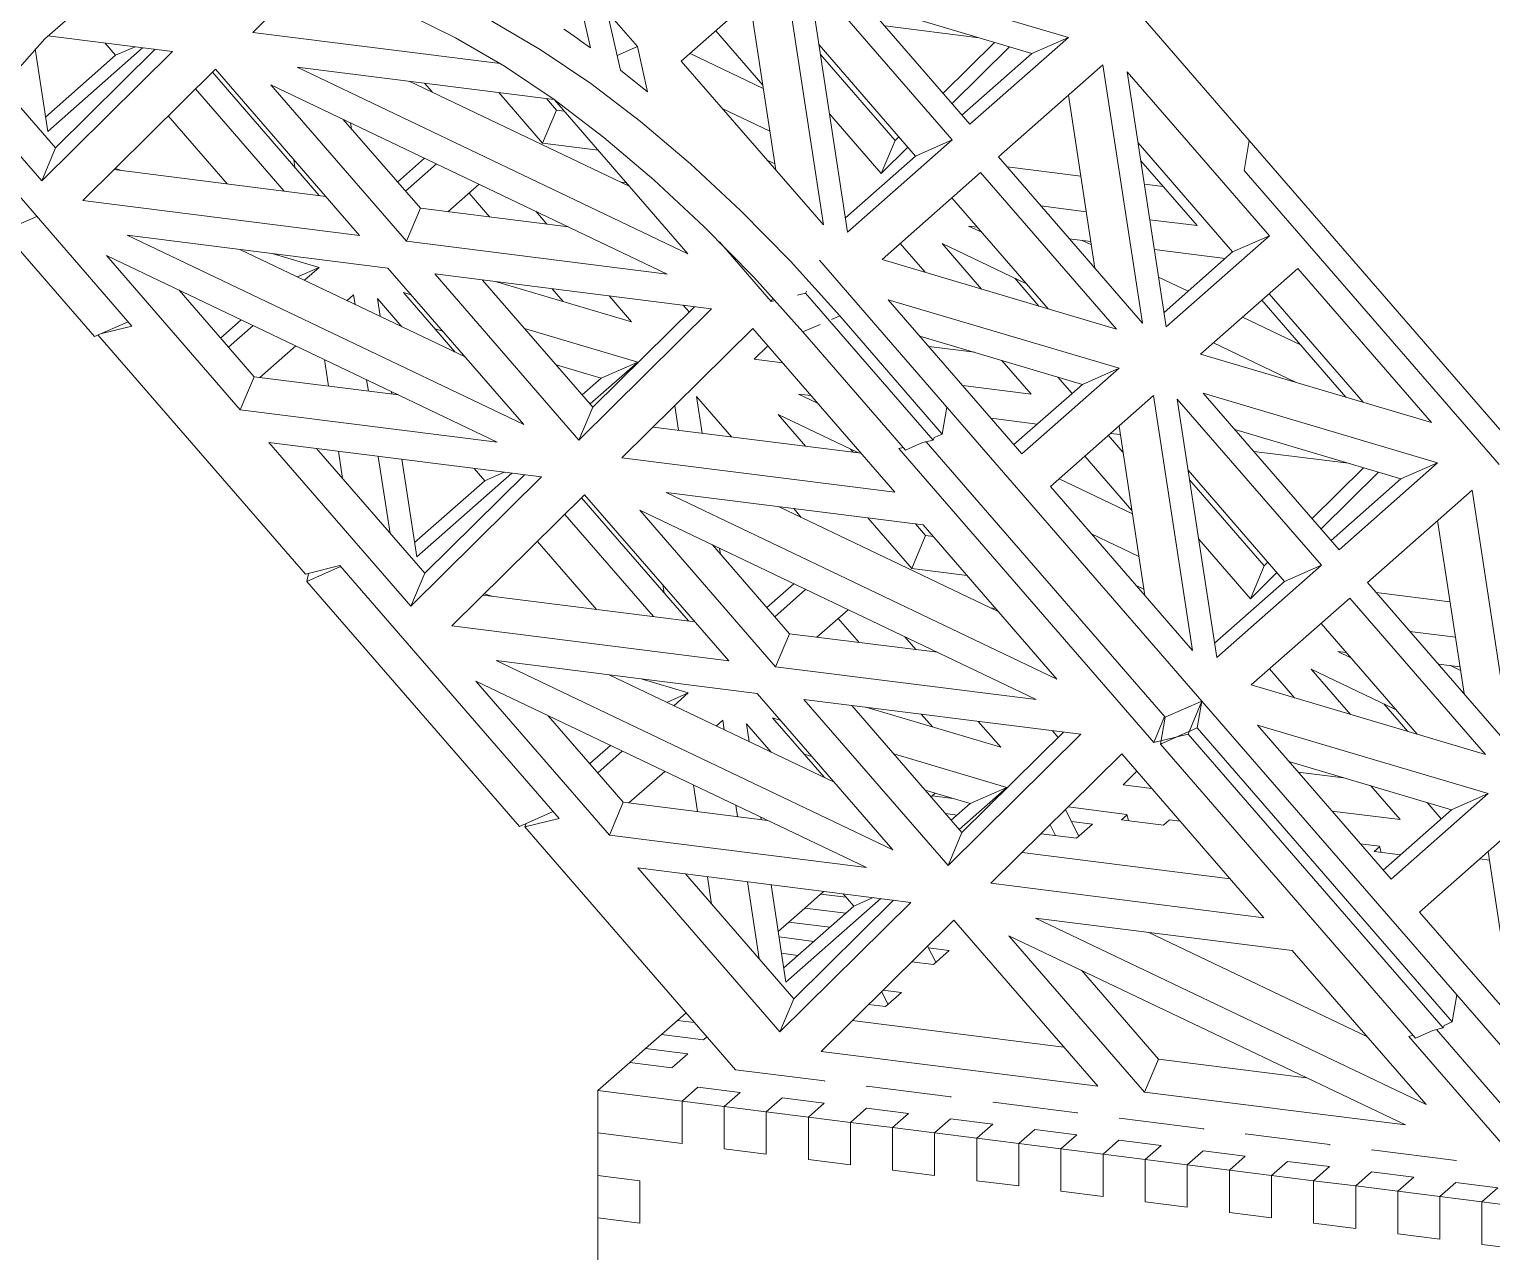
# Model space of a CAD drawing. Header units: millimetres. Extents: x 6136 to 7046, y 1563 to 2173.
# Drawn here: x 6929.38 to 6964.47, y 1675.51 to 1704.86 of the extents above; entities that cross this region are included whole.
import ezdxf

# ---------------------------------------------------------------- set-up
doc = ezdxf.new("R2010")
doc.units = ezdxf.units.MM
doc.header["$LTSCALE"] = 0.5
doc.layers.get('0').update_dxf_attribs({"color": 255})

# ---------------------------------------------------------------- blocks, each defined once
blk = doc.blocks.new('eiffel')
at = {"color": 3, "linetype": 'Continuous', "lineweight": 15}
for p, q in [((94.215, -157.352), (85.715, -147.554)), ((62.783, -151.99), (61.003, -153.75)), ((78.722, -151.675), (75.284, -154.707)), ((80.019, -160.166), (78.722, -151.675)), ((79.513, -151.796), (80.829, -160.407)), ((84.315, -157.332), (79.513, -151.796)), ((80.382, -151.596), (84.906, -156.811)), ((88.191, -153.914), (80.382, -151.596)), ((71.783, -152.15), (72.261, -154.263)), ((78.434, -158.339), (77.571, -152.69)), ((86.967, -154.452), (81.435, -152.81)), ((72.815, -153.062), (73.823, -154.224)), ((73.254, -155.006), (72.815, -153.062)), ((85.216, -153.932), (82.064, -153.535)), ((58.329, -154.385), (54.177, -153.862)), ((61.003, -153.75), (69.249, -154.789)), ((78.001, -155.504), (76.432, -153.695)), ((84.906, -156.811), (88.191, -153.914)), ((88.191, -153.914), (86.967, -154.452)), ((53.749, -154.298), (54.169, -157.048)), ((53.968, -158.698), (58.329, -154.385)), ((54.097, -156.571), (56.432, -154.511)), ((54.169, -157.048), (57.331, -154.259)), ((54.43, -157.598), (57.753, -154.313)), ((56.432, -154.511), (56.077, -154.101)), ((56.432, -154.511), (57.078, -154.227)), ((73.145, -154.522), (73.823, -154.224)), ((73.823, -154.224), (74.163, -155.728)), ((75.577, -154.449), (78.018, -155.615)), ((83.092, -157.87), (79.875, -154.161)), ((79.924, -154.484), (82.412, -157.352)), ((84.007, -155.775), (85.719, -154.082)), ((84.307, -156.121), (86.219, -154.23)), ((84.64, -156.505), (86.967, -154.452)), ((59.761, -154.979), (55.338, -159.352)), ((64.563, -160.515), (59.761, -154.979)), ((71.037, -155.986), (62.484, -154.909)), ((62.484, -154.909), (75.504, -161.126)), ((80.019, -160.166), (75.284, -154.707)), ((89.339, -154.827), (85.852, -157.902)), ((90.654, -163.438), (89.339, -154.827)), ((59.659, -155.08), (63.221, -159.187)), ((66.241, -155.382), (73.548, -158.871)), ((66.729, -155.443), (66.982, -155.736)), ((74.163, -155.728), (73.254, -155.006)), ((90.148, -155.067), (91.445, -163.559)), ((90.148, -155.067), (94.884, -160.527)), ((54.43, -157.598), (52.699, -155.602)), ((62.051, -159.04), (59.098, -155.635)), ((74.815, -161.806), (61.601, -155.496)), ((61.601, -155.496), (66.125, -160.711)), ((70.664, -157.443), (69.199, -155.755)), ((71.126, -156.343), (70.79, -155.955)), ((89.069, -161.611), (88.188, -155.842)), ((70.664, -157.443), (71.126, -156.343)), ((71.059, -156.001), (75.504, -161.126)), ((71.126, -156.343), (71.383, -156.376)), ((76.65, -156.282), (78.236, -157.04)), ((53.968, -158.698), (52.095, -156.539)), ((60.154, -158.801), (58.188, -156.535)), ((64.02, -156.651), (66.588, -159.611)), ((64.262, -156.767), (64.292, -156.965)), ((80.227, -156.466), (81.949, -158.452)), ((51.634, -157.379), (56.977, -163.539)), ((80.829, -160.407), (84.315, -157.332)), ((82.412, -157.352), (81.949, -158.452)), ((82.412, -157.352), (82.536, -157.229)), ((83.092, -157.87), (84.315, -157.332)), ((90.51, -157.433), (93.66, -161.065)), ((94.04, -158.353), (94.215, -157.352)), ((94.215, -157.352), (102.714, -167.151)), ((53.968, -158.698), (54.43, -157.598)), ((70.664, -157.443), (72.511, -157.676)), ((80.756, -159.93), (83.092, -157.87)), ((81.949, -158.452), (82.836, -157.575)), ((85.852, -157.902), (90.654, -163.438)), ((56.377, -158.325), (63.435, -159.214)), ((56.416, -158.287), (56.668, -158.362)), ((62.41, -158.252), (62.369, -157.986)), ((65.83, -158.738), (66.729, -157.945)), ((66.096, -159.045), (67.127, -158.135)), ((78.402, -158.128), (78.145, -158.005)), ((86.141, -158.235), (88.601, -158.545)), ((90.6, -158.027), (92.478, -160.191)), ((102.54, -168.151), (94.04, -158.353)), ((68.544, -158.812), (67.506, -159.727)), ((73.457, -158.767), (73.284, -158.745)), ((85.262, -158.423), (81.977, -161.319)), ((89.785, -163.638), (85.262, -158.423)), ((90.72, -158.812), (91.35, -158.891)), ((55.338, -159.352), (64.563, -160.515)), ((68.213, -159.103), (68.907, -159.904)), ((87.509, -162.962), (84.304, -159.267)), ((66.588, -159.611), (66.125, -160.711)), ((66.588, -159.611), (71.521, -160.233)), ((70.433, -159.713), (70.805, -160.143)), ((87.269, -159.535), (88.781, -159.726)), ((52.681, -160.376), (53.805, -159.882)), ((85.147, -160.24), (84.861, -160.204)), ((84.861, -160.204), (85.296, -160.411)), ((90.901, -159.993), (92.478, -160.191)), ((55.725, -163.886), (52.681, -160.376)), ((65.509, -161.606), (56.819, -160.511)), ((56.819, -160.511), (70.033, -166.821)), ((66.125, -160.711), (74.815, -161.806)), ((78.28, -162.723), (76.553, -160.732)), ((83.416, -161.747), (82.582, -160.786)), ((86.791, -162.134), (83.979, -160.791)), ((83.979, -160.791), (85.29, -162.303)), ((88.933, -160.716), (88.215, -160.626)), ((88.619, -160.677), (88.951, -160.835)), ((91.445, -163.559), (94.884, -160.527)), ((93.66, -161.065), (94.884, -160.527)), ((69.15, -167.408), (56.13, -161.191)), ((60.588, -166.33), (56.13, -161.191)), ((60.576, -160.984), (68.077, -164.566)), ((63.216, -161.585), (61.647, -161.119)), ((81.977, -161.319), (89.785, -163.638)), ((93.415, -161.281), (91.052, -160.984)), ((91.373, -163.082), (93.66, -161.065)), ((63.216, -161.585), (62.497, -161.901)), ((62.731, -162.013), (63.216, -161.585)), ((70.033, -166.821), (65.509, -161.606)), ((76.296, -162.965), (67.071, -161.802)), ((67.071, -161.802), (71.873, -167.338)), ((84.138, -166.239), (79.889, -161.34)), ((95.83, -161.617), (92.594, -164.472)), ((95.83, -161.617), (100.287, -166.756)), ((68.662, -162.003), (72.336, -166.238)), ((69.13, -162.062), (73.628, -163.397)), ((70.982, -162.295), (71.351, -162.721)), ((86.397, -161.946), (87.199, -162.87)), ((91.193, -161.906), (92.174, -162.375)), ((61.05, -165.23), (58.549, -162.346)), ((64.364, -162.498), (64.147, -162.689)), ((64.413, -162.816), (64.364, -162.498)), ((65.156, -162.619), (65.247, -163.214)), ((65.973, -163.561), (65.156, -162.619)), ((66.024, -162.419), (67.752, -164.411)), ((66.28, -162.495), (66.024, -162.419)), ((72.879, -162.534), (73.628, -163.397)), ((78.332, -162.6), (78.28, -162.723)), ((78.28, -162.723), (78.413, -162.69)), ((79.154, -162.507), (79.426, -162.44)), ((79.453, -162.375), (79.426, -162.44)), ((83.676, -167.339), (79.426, -162.44)), ((86.639, -167.798), (82.182, -162.659)), ((89.875, -164.944), (82.182, -162.659)), ((94.632, -162.674), (97.438, -165.91)), ((94.872, -162.462), (98.011, -166.08)), ((71.873, -167.338), (76.296, -162.965)), ((72.336, -166.238), (75.72, -162.892)), ((75.542, -163.067), (75.35, -162.845)), ((80.293, -163.316), (80.564, -163.197)), ((83.982, -167.137), (80.564, -163.197)), ((93.989, -163.241), (95.925, -164.166)), ((56.849, -163.392), (55.725, -163.886)), ((55.923, -163.799), (56.977, -163.539)), ((59.932, -163.94), (60.619, -163.334)), ((60.198, -164.247), (61.017, -163.524)), ((67.333, -163.709), (67.077, -163.632)), ((73.833, -164.737), (70.063, -163.618)), ((77.666, -163.619), (73.305, -167.932)), ((77.666, -163.619), (82.402, -169.078)), ((79.34, -163.735), (79.91, -163.484)), ((82.758, -167.675), (79.34, -163.735)), ((62.758, -171.807), (55.842, -163.834)), ((62.433, -164.201), (61.239, -165.253)), ((78.169, -164.199), (77.716, -164.647)), ((88.652, -165.482), (83.235, -163.873)), ((83.538, -164.223), (85.056, -164.414)), ((93.017, -164.098), (95.782, -165.418)), ((63.523, -165.541), (63.388, -164.657)), ((72.247, -166.136), (73.833, -164.737)), ((73.833, -164.737), (72.609, -165.275)), ((77.716, -164.647), (78.662, -164.767)), ((86.941, -165.81), (85.964, -164.684)), ((92.594, -164.472), (100.287, -166.756)), ((60.588, -166.33), (61.05, -165.23)), ((61.05, -165.23), (65.855, -165.835)), ((72.609, -165.275), (71.116, -164.832)), ((86.639, -167.798), (89.875, -164.944)), ((89.875, -164.944), (88.652, -165.482)), ((64.855, -165.709), (64.797, -165.329)), ((71.981, -165.829), (72.609, -165.275)), ((84.666, -165.523), (86.941, -165.81)), ((86.373, -167.491), (88.652, -165.482)), ((87.838, -165.24), (88.309, -165.784)), ((65.63, -165.728), (65.643, -165.808)), ((75.189, -167.011), (75.064, -166.192)), ((75.79, -165.89), (75.977, -167.11)), ((75.79, -165.89), (76.956, -167.234)), ((79.608, -165.857), (79.196, -165.806)), ((79.196, -165.806), (79.822, -166.105)), ((91.023, -165.856), (87.585, -168.889)), ((92.321, -174.348), (91.023, -165.856)), ((91.815, -165.977), (93.13, -174.588)), ((96.617, -171.513), (91.815, -165.977)), ((92.683, -165.777), (97.207, -170.993)), ((100.492, -168.096), (92.683, -165.777)), ((60.588, -166.33), (69.15, -167.408)), ((72.336, -166.238), (71.873, -167.338)), ((81.191, -167.767), (78.508, -166.486)), ((79.426, -167.545), (78.508, -166.486)), ((84.138, -166.239), (83.982, -167.137)), ((92.638, -176.037), (84.138, -166.239)), ((87.148, -166.807), (85.612, -166.614)), ((74.344, -166.904), (81.274, -167.778)), ((83.982, -167.137), (83.711, -167.257)), ((89.522, -167.181), (90.005, -167.739)), ((89.916, -167.156), (89.595, -167.116)), ((90.736, -172.521), (89.873, -166.871)), ((99.268, -168.634), (93.736, -166.991)), ((70.631, -168.567), (61.534, -167.421)), ((66.269, -172.88), (61.534, -167.421)), ((66.732, -171.78), (63.124, -167.621)), ((81.017, -167.745), (80.927, -167.641)), ((82.53, -167.622), (82.68, -167.585)), ((91.029, -177.42), (82.53, -167.622)), ((83.328, -167.425), (82.758, -167.675)), ((83.328, -167.425), (83.676, -167.339)), ((91.414, -176.575), (83.451, -167.395)), ((83.676, -167.339), (83.711, -167.257)), ((63.994, -168.623), (63.855, -167.713)), ((65.579, -170.45), (65.186, -167.881)), ((65.975, -167.98), (66.471, -171.229)), ((73.305, -167.932), (82.402, -169.078)), ((90.303, -169.685), (88.733, -167.876)), ((97.518, -168.114), (94.366, -167.717)), ((97.207, -170.993), (100.492, -168.096)), ((100.492, -168.096), (99.268, -168.634)), ((66.269, -172.88), (70.631, -168.567)), ((66.471, -171.229), (69.633, -168.441)), ((66.732, -171.78), (70.054, -168.494)), ((68.734, -168.692), (68.379, -168.283)), ((68.734, -168.692), (69.379, -168.409)), ((87.878, -168.63), (90.32, -169.796)), ((95.393, -172.051), (92.176, -168.343)), ((96.308, -169.956), (98.02, -168.263)), ((96.608, -170.302), (98.52, -168.412)), ((96.941, -170.686), (99.268, -168.634)), ((66.398, -170.752), (68.734, -168.692)), ((83.348, -170.169), (74.785, -169.09)), ((74.785, -169.09), (87.805, -175.307)), ((92.321, -174.348), (87.585, -168.889)), ((92.225, -168.665), (94.713, -171.533)), ((101.64, -169.009), (98.154, -172.083)), ((102.955, -177.619), (101.64, -169.009)), ((72.062, -169.16), (67.64, -173.534)), ((71.96, -169.262), (75.523, -173.369)), ((76.864, -174.696), (72.062, -169.16)), ((78.543, -169.563), (85.849, -173.052)), ((74.353, -173.221), (71.399, -169.816)), ((87.117, -175.988), (73.903, -169.678)), ((73.903, -169.678), (78.426, -174.893)), ((79.03, -169.625), (79.284, -169.917)), ((82.965, -171.625), (81.501, -169.936)), ((101.371, -175.792), (100.489, -170.023)), ((82.965, -171.625), (83.428, -170.525)), ((83.428, -170.525), (83.091, -170.136)), ((83.348, -170.169), (87.805, -175.307)), ((83.428, -170.525), (83.685, -170.557)), ((88.952, -170.464), (90.537, -171.221)), ((72.455, -172.982), (70.489, -170.716)), ((76.321, -170.833), (78.889, -173.793)), ((76.563, -170.948), (76.593, -171.147)), ((92.528, -170.647), (94.251, -172.633)), ((63.904, -171.524), (62.758, -171.807)), ((63.932, -171.557), (62.808, -172.051)), ((63.904, -171.524), (71.213, -179.951)), ((93.13, -174.588), (96.617, -171.513)), ((94.713, -171.533), (94.251, -172.633)), ((94.713, -171.533), (94.837, -171.41)), ((95.393, -172.051), (96.617, -171.513)), ((62.808, -172.051), (62.855, -171.783)), ((69.891, -180.216), (62.808, -172.051)), ((66.269, -172.88), (66.732, -171.78)), ((82.965, -171.625), (84.813, -171.857)), ((93.057, -174.111), (95.393, -172.051)), ((94.251, -172.633), (95.137, -171.756)), ((68.679, -172.506), (75.736, -173.396)), ((68.717, -172.468), (68.97, -172.543)), ((74.711, -172.433), (74.671, -172.167)), ((78.131, -172.92), (79.031, -172.127)), ((78.397, -173.226), (79.429, -172.317)), ((90.703, -172.31), (90.446, -172.187)), ((98.154, -172.083), (102.955, -177.619)), ((98.442, -172.416), (100.902, -172.726)), ((80.845, -172.993), (79.807, -173.909)), ((85.759, -172.948), (85.585, -172.926)), ((97.563, -172.604), (94.278, -175.501)), ((102.087, -177.819), (97.563, -172.604)), ((80.514, -173.285), (81.209, -174.085)), ((99.81, -177.143), (96.605, -173.449)), ((67.64, -173.534), (76.864, -174.696)), ((78.889, -173.793), (78.426, -174.893)), ((78.889, -173.793), (83.822, -174.414)), ((82.734, -173.895), (83.106, -174.324)), ((99.57, -173.717), (101.083, -173.907)), ((97.449, -174.421), (97.163, -174.385)), ((97.163, -174.385), (97.598, -174.593)), ((77.811, -175.787), (69.12, -174.692)), ((69.12, -174.692), (82.334, -181.002)), ((78.426, -174.893), (87.117, -175.988)), ((95.718, -175.928), (94.884, -174.967)), ((96.28, -174.973), (97.592, -176.485)), ((99.092, -176.315), (96.28, -174.973)), ((101.234, -174.898), (100.516, -174.808)), ((100.92, -174.858), (101.252, -175.017)), ((81.452, -181.59), (68.432, -175.373)), ((72.889, -180.511), (68.432, -175.373)), ((72.878, -175.165), (80.378, -178.747)), ((75.517, -175.766), (73.948, -175.3)), ((75.517, -175.766), (74.798, -176.083)), ((75.032, -176.194), (75.517, -175.766)), ((82.334, -181.002), (77.811, -175.787)), ((94.278, -175.501), (102.087, -177.819)), ((88.597, -177.146), (79.373, -175.984)), ((79.373, -175.984), (84.175, -181.52)), ((80.963, -176.184), (84.637, -180.42)), ((81.432, -176.243), (85.929, -177.579)), ((91.414, -176.575), (92.638, -176.037)), ((92.175, -177.137), (92.638, -176.037)), ((92.481, -176.936), (92.638, -176.037)), ((101.137, -185.835), (92.638, -176.037)), ((98.699, -176.128), (99.5, -177.051)), ((73.352, -179.411), (70.85, -176.527)), ((76.666, -176.679), (76.448, -176.871)), ((76.714, -176.998), (76.666, -176.679)), ((77.457, -176.8), (77.548, -177.396)), ((78.275, -177.743), (77.457, -176.8)), ((78.582, -176.676), (78.326, -176.6)), ((78.326, -176.6), (80.054, -178.592)), ((83.283, -176.476), (83.653, -176.903)), ((85.181, -176.716), (85.929, -177.579)), ((91.029, -177.42), (91.394, -176.552)), ((91.257, -177.474), (91.414, -176.575)), ((98.94, -181.979), (94.483, -176.841)), ((102.177, -179.125), (94.483, -176.841)), ((84.175, -181.52), (88.597, -177.146)), ((84.637, -180.42), (88.021, -177.073)), ((87.844, -177.249), (87.651, -177.027)), ((92.175, -177.137), (91.029, -177.42)), ((91.257, -177.474), (92.481, -176.936)), ((100.675, -186.935), (92.175, -177.137)), ((100.98, -186.734), (92.481, -176.936)), ((72.233, -178.122), (72.92, -177.516)), ((72.499, -178.428), (73.318, -177.706)), ((79.635, -177.89), (79.379, -177.814)), ((86.134, -178.918), (82.364, -177.799)), ((89.968, -177.8), (85.606, -182.113)), ((89.968, -177.8), (94.703, -183.259)), ((99.757, -187.272), (91.257, -177.474)), ((74.734, -178.382), (73.541, -179.435)), ((90.471, -178.38), (90.017, -178.829)), ((100.953, -179.663), (95.536, -178.055)), ((75.825, -179.723), (75.69, -178.838)), ((90.963, -178.948), (90.017, -178.829)), ((97.357, -178.595), (95.839, -178.404)), ((99.242, -179.991), (98.265, -178.865)), ((84.91, -179.456), (83.417, -179.013)), ((83.606, -179.231), (83.641, -179.199)), ((83.743, -179.11), (83.641, -179.199)), ((84.343, -179.288), (83.641, -179.199)), ((86.134, -178.918), (84.548, -180.317)), ((84.91, -179.456), (86.134, -178.918)), ((98.94, -181.979), (102.177, -179.125)), ((102.177, -179.125), (100.953, -179.663)), ((71.015, -179.722), (69.891, -180.216)), ((72.889, -180.511), (73.352, -179.411)), ((73.352, -179.411), (78.157, -180.016)), ((77.156, -179.89), (77.098, -179.511)), ((84.476, -179.839), (84.092, -179.791)), ((84.91, -179.456), (84.282, -180.01)), ((88.084, -179.662), (88.539, -180.537)), ((90.139, -179.816), (88.179, -179.569)), ((90.143, -179.83), (89.955, -179.995)), ((90.193, -180.025), (90.139, -179.816)), ((99.242, -179.991), (96.967, -179.704)), ((98.674, -181.673), (100.953, -179.663)), ((100.139, -179.421), (100.611, -179.965)), ((70.067, -180.234), (71.213, -179.951)), ((70.116, -180.117), (70.067, -180.234)), ((77.088, -188.328), (70.067, -180.234)), ((77.932, -179.909), (77.944, -179.99)), ((87.757, -180.52), (87.574, -180.168)), ((88.989, -180.14), (88.287, -180.052)), ((88.458, -180.608), (88.989, -180.14)), ((89.955, -179.995), (91.359, -180.172)), ((91.359, -180.172), (91.559, -179.995)), ((91.909, -180.039), (91.542, -179.993)), ((91.542, -179.993), (91.546, -180.007)), ((103.325, -180.038), (99.887, -183.07)), ((72.889, -180.511), (81.452, -181.59)), ((84.637, -180.42), (84.175, -181.52)), ((87.278, -180.459), (88.458, -180.608)), ((98.558, -180.877), (97.913, -180.795)), ((86.645, -181.086), (93.575, -181.959)), ((98.561, -180.89), (98.374, -181.056)), ((98.374, -181.056), (99.249, -181.166)), ((98.612, -181.086), (98.558, -180.877)), ((102.218, -181.338), (101.897, -181.297)), ((103.037, -186.702), (102.174, -181.053)), ((82.932, -182.748), (73.835, -181.602)), ((78.571, -187.061), (73.835, -181.602)), ((79.033, -185.961), (75.426, -181.802)), ((76.295, -182.805), (76.156, -181.894)), ((77.88, -184.632), (77.488, -182.062)), ((78.276, -182.161), (78.772, -185.411)), ((85.606, -182.113), (94.703, -183.259)), ((78.571, -187.061), (82.932, -182.748)), ((81.934, -182.622), (78.772, -185.411)), ((79.033, -185.961), (82.356, -182.675)), ((79.929, -182.473), (79.399, -182.941)), ((79.929, -182.473), (80.032, -182.383)), ((80.781, -182.581), (79.929, -182.473)), ((81.035, -182.874), (80.68, -182.464)), ((81.035, -182.874), (81.68, -182.59)), ((81.035, -182.874), (78.699, -184.934)), ((78.868, -183.409), (79.399, -182.941)), ((80.764, -183.113), (79.399, -182.941)), ((104.622, -188.529), (99.887, -183.07)), ((78.868, -183.409), (78.514, -183.721)), ((80.234, -183.581), (78.868, -183.409)), ((84.364, -183.342), (79.941, -187.715)), ((89.166, -188.878), (84.364, -183.342)), ((95.649, -184.35), (87.087, -183.271)), ((87.087, -183.271), (100.106, -189.489)), ((90.844, -183.745), (98.151, -187.234)), ((79.703, -184.049), (78.542, -183.902)), ((83.487, -184.209), (83.766, -184.746)), ((86.204, -183.859), (90.728, -189.074)), ((99.418, -190.169), (86.204, -183.859)), ((79.173, -184.516), (78.625, -184.447)), ((82.963, -184.727), (83.685, -184.817)), ((82.984, -184.729), (82.976, -184.714)), ((84.216, -184.35), (83.514, -184.261)), ((83.685, -184.817), (84.216, -184.35)), ((95.649, -184.35), (100.106, -189.489)), ((88.622, -185.014), (91.19, -187.974)), ((82.625, -185.753), (82.004, -185.675)), ((78.571, -187.061), (79.033, -185.961)), ((81.525, -186.149), (82.094, -186.221)), ((81.954, -185.724), (82.175, -186.149)), ((82.094, -186.221), (82.625, -185.753)), ((101.137, -185.835), (100.98, -186.734)), ((105.387, -190.735), (101.137, -185.835)), ((74.626, -187.15), (75.156, -186.683)), ((75.442, -186.43), (75.156, -186.683)), ((75.723, -186.754), (75.156, -186.683)), ((74.626, -187.15), (74.095, -187.618)), ((76.029, -187.327), (74.626, -187.15)), ((88.038, -187.577), (80.98, -186.688)), ((100.327, -187.021), (99.757, -187.272)), ((100.327, -187.021), (100.675, -186.935)), ((104.163, -191.273), (100.449, -186.991)), ((100.675, -186.935), (100.709, -186.853)), ((100.98, -186.734), (100.709, -186.853)), ((73.565, -188.086), (74.095, -187.618)), ((75.499, -187.795), (74.095, -187.618)), ((76.029, -187.327), (76.137, -187.232)), ((99.528, -187.218), (99.678, -187.181)), ((103.362, -191.638), (99.528, -187.218)), ((73.565, -188.086), (72.504, -189.021)), ((74.968, -188.263), (73.565, -188.086)), ((74.968, -188.263), (75.499, -187.795)), ((89.166, -188.878), (79.941, -187.715)), ((90.728, -189.074), (91.19, -187.974)), ((96.123, -188.596), (91.19, -187.974)), ((80.063, -188.702), (77.088, -188.328)), ((72.504, -189.021), (75.311, -189.375)), ((72.504, -189.021), (72.504, -190.436)), ((75.841, -188.907), (75.311, -189.375)), ((77.244, -189.084), (75.841, -188.907)), ((77.244, -189.084), (76.714, -189.552)), ((80.066, -188.716), (80.063, -188.702)), ((84.272, -189.233), (81.466, -188.879)), ((81.466, -188.879), (81.47, -188.893)), ((99.418, -190.169), (90.728, -189.074)), ((75.311, -189.375), (75.311, -190.789)), ((76.714, -189.552), (75.311, -189.375)), ((76.714, -190.966), (76.714, -189.552)), ((76.714, -189.552), (78.117, -189.728)), ((78.647, -189.261), (78.117, -189.728)), ((80.05, -189.437), (78.647, -189.261)), ((80.05, -189.437), (79.52, -189.905)), ((84.276, -189.246), (84.272, -189.233)), ((88.482, -189.763), (85.675, -189.409)), ((85.675, -189.409), (85.679, -189.423)), ((78.117, -189.728), (78.117, -191.143)), ((79.52, -189.905), (78.117, -189.728)), ((79.52, -191.319), (79.52, -189.905)), ((79.52, -189.905), (80.923, -190.082)), ((81.453, -189.614), (80.923, -190.082)), ((80.923, -190.082), (80.923, -191.496)), ((82.326, -190.259), (80.923, -190.082)), ((82.857, -189.791), (81.453, -189.614)), ((82.857, -189.791), (82.326, -190.259)), ((84.26, -189.968), (83.729, -190.436)), ((85.663, -190.145), (84.26, -189.968)), ((88.485, -189.777), (88.482, -189.763)), ((92.691, -190.293), (89.885, -189.94)), ((89.885, -189.94), (89.888, -189.954)), ((72.504, -190.436), (72.504, -191.85)), ((75.311, -190.789), (72.504, -190.436)), ((82.326, -191.673), (82.326, -190.259)), ((82.326, -190.259), (83.729, -190.436)), ((83.729, -190.436), (83.729, -191.85)), ((85.133, -190.612), (83.729, -190.436)), ((85.663, -190.145), (85.133, -190.612)), ((87.066, -190.321), (86.536, -190.789)), ((88.469, -190.498), (87.066, -190.321)), ((88.469, -190.498), (87.939, -190.966)), ((92.695, -190.307), (92.691, -190.293)), ((96.9, -190.824), (94.094, -190.47)), ((94.094, -190.47), (94.098, -190.484)), ((78.117, -191.143), (76.714, -190.966)), ((85.133, -192.027), (85.133, -190.612)), ((85.133, -190.612), (86.536, -190.789)), ((86.536, -190.789), (86.536, -192.203)), ((87.939, -190.966), (86.536, -190.789)), ((87.939, -192.38), (87.939, -190.966)), ((87.939, -190.966), (89.342, -191.143)), ((89.872, -190.675), (89.342, -191.143)), ((91.275, -190.852), (89.872, -190.675)), ((91.275, -190.852), (90.745, -191.319)), ((92.678, -191.028), (92.148, -191.496)), ((94.082, -191.205), (92.678, -191.028)), ((96.904, -190.837), (96.9, -190.824)), ((101.11, -191.354), (98.304, -191)), ((98.304, -191), (98.307, -191.014)), ((80.923, -191.496), (79.52, -191.319)), ((89.342, -191.143), (89.342, -192.557)), ((90.745, -191.319), (89.342, -191.143)), ((90.745, -192.734), (90.745, -191.319)), ((90.745, -191.319), (92.148, -191.496)), ((92.148, -191.496), (92.148, -192.91)), ((93.551, -191.673), (92.148, -191.496)), ((94.082, -191.205), (93.551, -191.673)), ((95.485, -191.382), (94.954, -191.85)), ((96.888, -191.559), (95.485, -191.382)), ((101.113, -191.368), (101.11, -191.354)), ((73.908, -192.027), (72.504, -191.85)), ((72.504, -193.264), (72.504, -191.85)), ((73.908, -193.441), (73.908, -192.027)), ((83.729, -191.85), (82.326, -191.673)), ((86.536, -192.203), (85.133, -192.027)), ((93.551, -193.087), (93.551, -191.673)), ((93.551, -191.673), (94.954, -191.85)), ((94.954, -191.85), (94.954, -193.264)), ((96.357, -192.027), (94.954, -191.85)), ((96.888, -191.559), (96.357, -192.027)), ((96.357, -193.441), (96.357, -192.027)), ((96.357, -192.027), (97.761, -192.203)), ((98.291, -191.736), (97.761, -192.203)), ((99.694, -191.912), (98.291, -191.736)), ((99.694, -191.912), (99.164, -192.38)), ((89.342, -192.557), (87.939, -192.38)), ((97.761, -192.203), (97.761, -193.618)), ((99.164, -192.38), (97.761, -192.203)), ((99.164, -193.794), (99.164, -192.38)), ((99.164, -192.38), (100.567, -192.557)), ((101.097, -192.089), (100.567, -192.557)), ((102.5, -192.266), (101.097, -192.089)), ((102.5, -192.266), (101.97, -192.734)), ((92.148, -192.91), (90.745, -192.734)), ((100.567, -192.557), (100.567, -193.971)), ((101.97, -192.734), (100.567, -192.557)), ((101.97, -194.148), (101.97, -192.734)), ((101.97, -192.734), (103.373, -192.91)), ((73.908, -193.441), (72.504, -193.264)), ((72.504, -193.264), (72.504, -194.678)), ((94.954, -193.264), (93.551, -193.087)), ((97.761, -193.618), (96.357, -193.441)), ((100.567, -193.971), (99.164, -193.794)), ((103.373, -194.325), (101.97, -194.148))]:
    blk.add_line(p, q, dxfattribs=at)
at = {"color": 3, "linetype": 'Continuous', "lineweight": 15, "flags": 128}
for points in [[(80.564, -163.197), (78.92, -161.376), (77.262, -159.684), (75.596, -158.129), (73.929, -156.717), (72.267, -155.453), (70.617, -154.342), (68.987, -153.39), (67.382, -152.599), (65.808, -151.973), (64.273, -151.515), (62.783, -151.227), (61.343, -151.109), (59.959, -151.162), (58.638, -151.386), (57.384, -151.78), (56.202, -152.342), (55.097, -153.071), (54.074, -153.962), (53.137, -155.014)], [(79.34, -163.735), (77.697, -161.914), (76.039, -160.222), (74.373, -158.667), (72.705, -157.255), (71.043, -155.991), (69.394, -154.88), (67.763, -153.927), (66.158, -153.137), (64.585, -152.511), (63.05, -152.053), (61.559, -151.765), (60.119, -151.647), (58.736, -151.7), (57.414, -151.924), (56.435, -152.215)]]:
    blk.add_lwpolyline(points, dxfattribs=at)
at = {"color": 3, "linetype": 'Continuous', "lineweight": 15}
blk.add_arc((51.536, -182.961), 35.399, 54.1648, 55.9131, dxfattribs=at)

msp = doc.modelspace()

# ---------------------------------------------------------------- block references
at = {"color": 3, "xscale": 0.7200000000000001, "yscale": 0.7200000000000001, "zscale": 0.7200000000000001}
msp.add_blockref('eiffel', (6890.819, 1815.479), dxfattribs=at)

doc.saveas('drawing.dxf')
